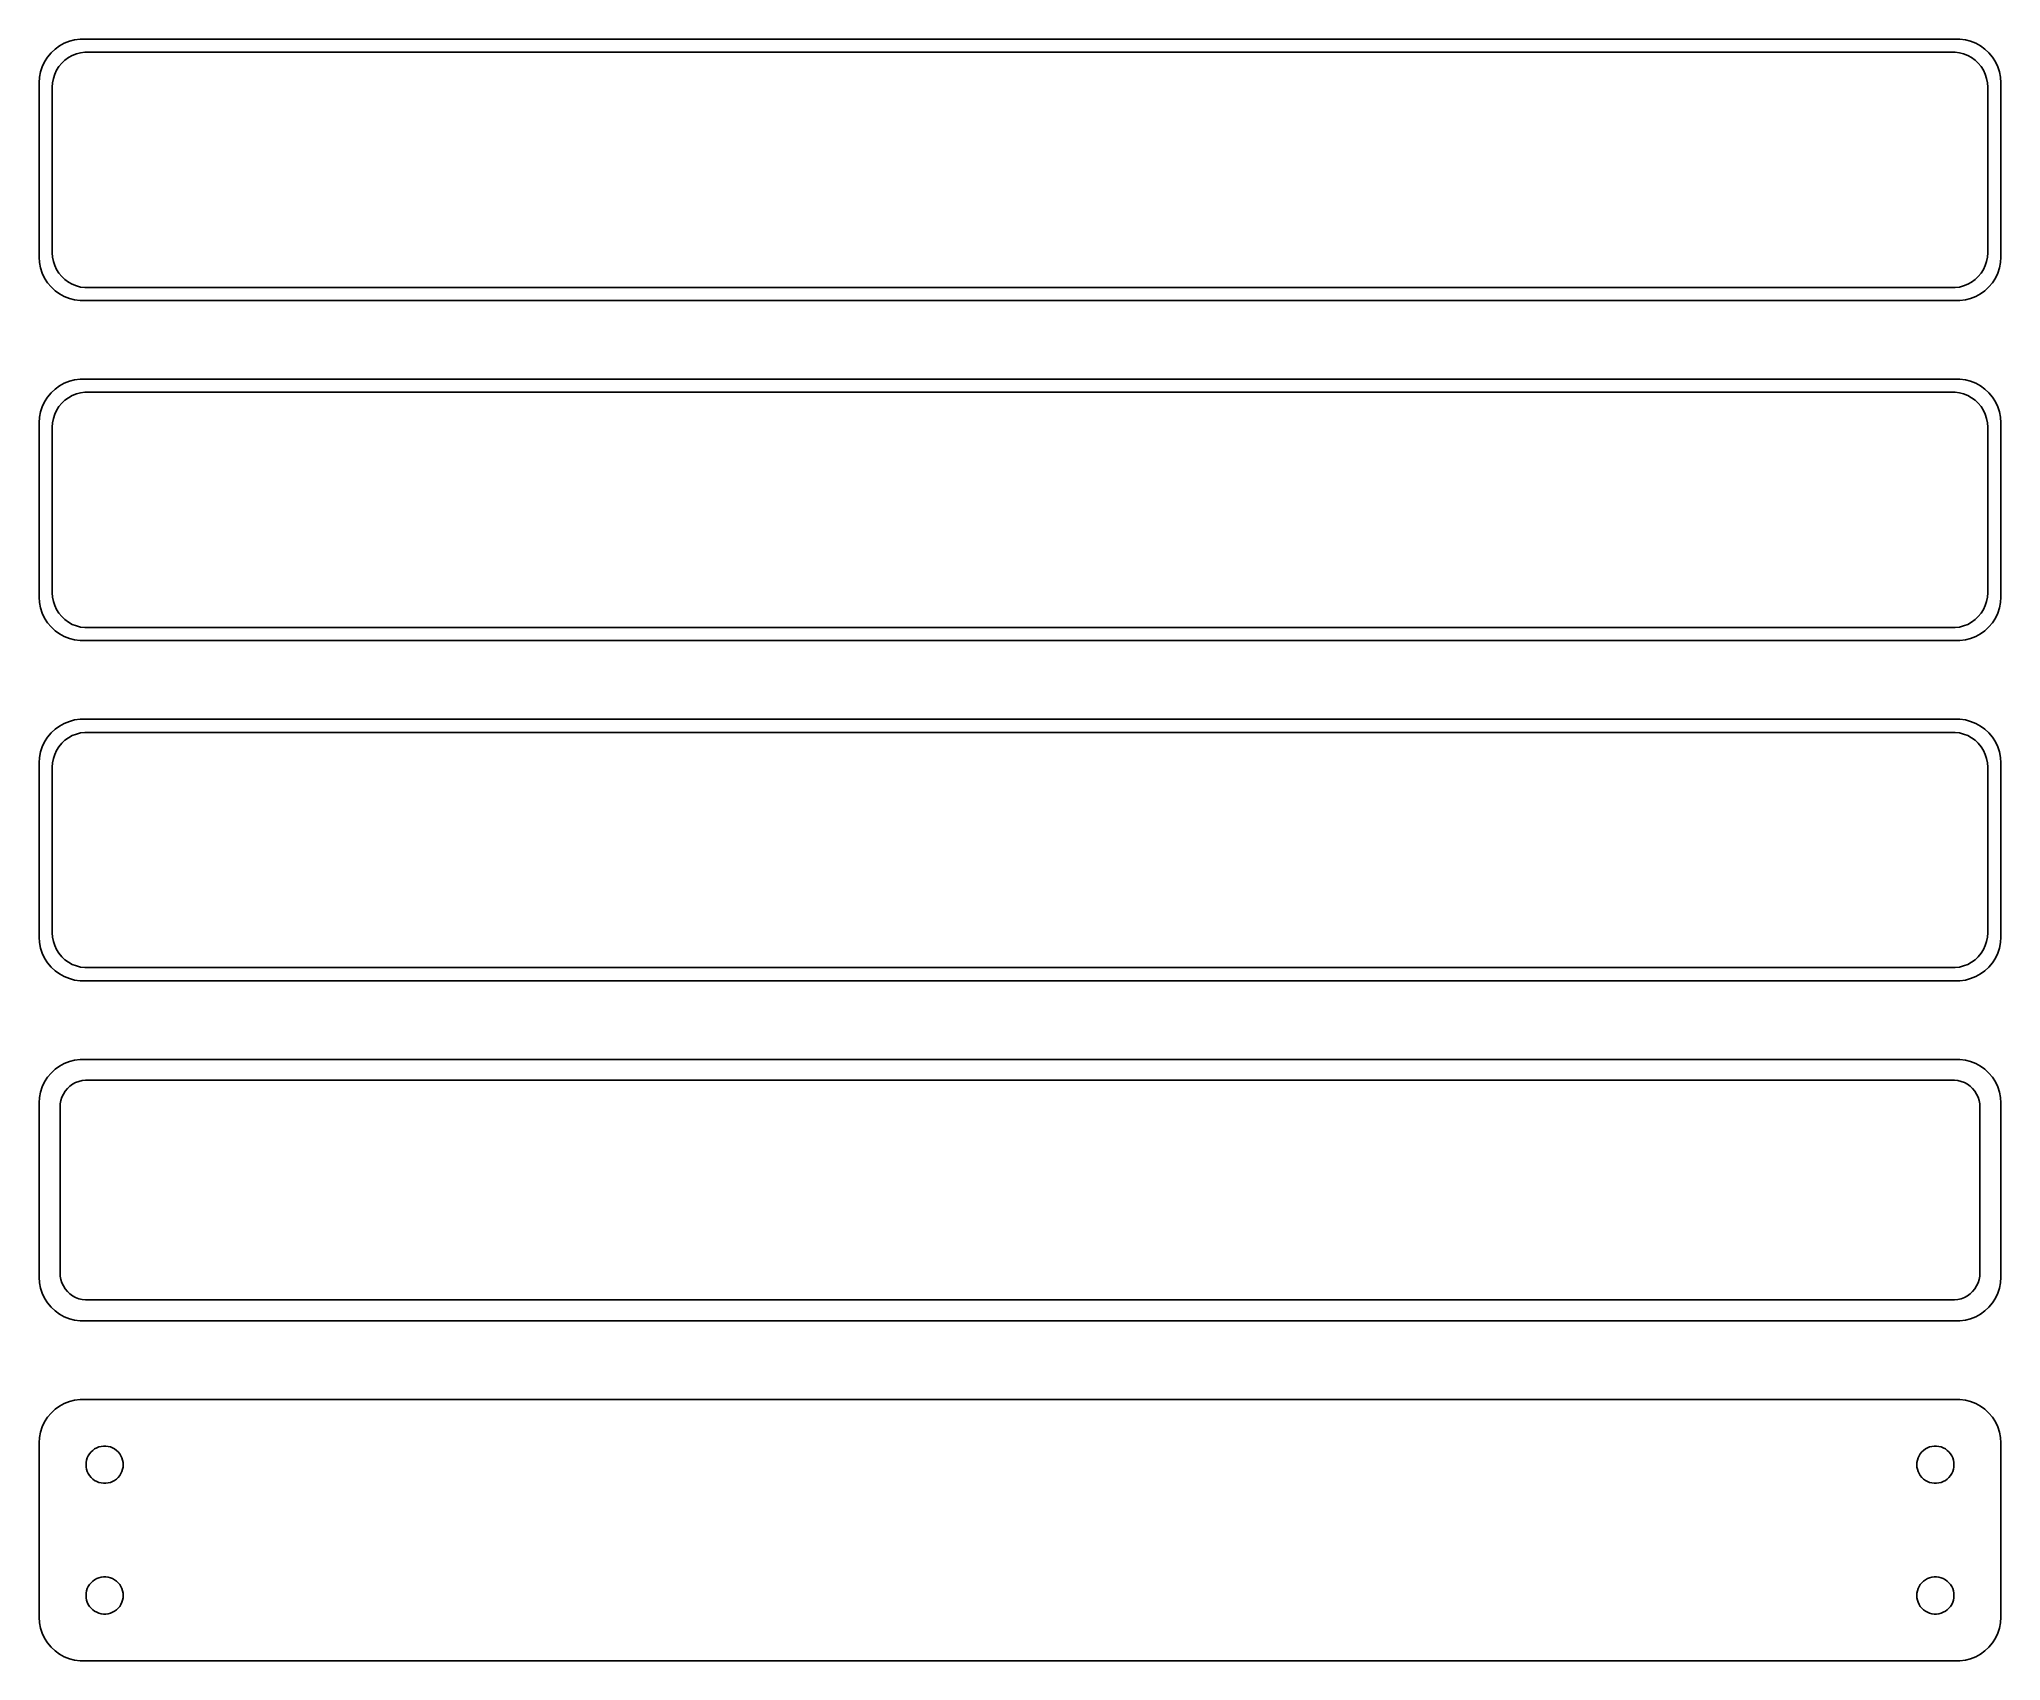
# Model space of a CAD drawing. Header units: metres. Extents: x -112 to 112, y 180 to 366.
import ezdxf

# ---------------------------------------------------------------- set-up
doc = ezdxf.new("R2010")
doc.units = ezdxf.units.M

msp = doc.modelspace()

# ---------------------------------------------------------------- linework, layer by layer
for p, q in [((-110.687, 364.853), (-111.145, 364.423)), ((-110.179, 365.222), (-110.687, 364.853)), ((-109.629, 365.524), (-110.179, 365.222)), ((-109.045, 365.755), (-109.629, 365.524)), ((-108.437, 365.911), (-109.045, 365.755)), ((-107.814, 365.99), (-108.437, 365.911)), ((107.814, 365.99), (-107.814, 365.99)), ((108.437, 365.911), (107.814, 365.99)), ((109.045, 365.755), (108.437, 365.911)), ((109.629, 365.524), (109.045, 365.755)), ((110.179, 365.222), (109.629, 365.524)), ((110.687, 364.853), (110.179, 365.222)), ((111.145, 364.423), (110.687, 364.853)), ((-112.149, 362.841), (-112.343, 362.243)), ((-111.882, 363.409), (-112.149, 362.841)), ((-111.545, 363.939), (-111.882, 363.409)), ((-111.145, 364.423), (-111.545, 363.939)), ((-110.719, 361.972), (-110.505, 362.427)), ((-110.505, 362.427), (-110.236, 362.851)), ((-110.236, 362.851), (-109.916, 363.238)), ((-109.916, 363.238), (-109.55, 363.582)), ((-109.55, 363.582), (-109.143, 363.877)), ((-109.143, 363.877), (-108.703, 364.119)), ((-108.703, 364.119), (-108.236, 364.304)), ((-108.236, 364.304), (-107.75, 364.429)), ((-107.75, 364.429), (-107.251, 364.492)), ((-107.251, 364.492), (107.251, 364.492)), ((107.251, 364.492), (107.75, 364.429)), ((107.75, 364.429), (108.236, 364.304)), ((108.236, 364.304), (108.703, 364.119)), ((108.703, 364.119), (109.143, 363.877)), ((109.143, 363.877), (109.55, 363.582)), ((109.55, 363.582), (109.916, 363.238)), ((109.916, 363.238), (110.236, 362.851)), ((110.236, 362.851), (110.505, 362.427)), ((110.505, 362.427), (110.719, 361.972)), ((111.545, 363.939), (111.145, 364.423)), ((111.882, 363.409), (111.545, 363.939)), ((112.149, 362.841), (111.882, 363.409)), ((112.343, 362.243), (112.149, 362.841)), ((-112.461, 361.627), (-112.5, 361)), ((-112.5, 361), (-112.5, 341)), ((-112.343, 362.243), (-112.461, 361.627)), ((-111, 360.5), (-110.968, 361.001)), ((-111, 341.5), (-111, 360.5)), ((-110.968, 361.001), (-110.874, 361.495)), ((-110.874, 361.495), (-110.719, 361.972)), ((110.719, 361.972), (110.874, 361.495)), ((110.874, 361.495), (110.968, 361.001)), ((110.968, 361.001), (111, 360.5)), ((111, 360.5), (111, 341.5)), ((112.461, 361.627), (112.343, 362.243)), ((112.5, 361), (112.461, 361.627)), ((112.5, 341), (112.5, 361)), ((-112.5, 341), (-112.461, 340.373)), ((-112.461, 340.373), (-112.343, 339.757)), ((-112.343, 339.757), (-112.149, 339.159)), ((-110.968, 340.999), (-111, 341.5)), ((-110.874, 340.505), (-110.968, 340.999)), ((-110.719, 340.028), (-110.874, 340.505)), ((-110.505, 339.573), (-110.719, 340.028)), ((110.719, 340.028), (110.505, 339.573)), ((110.874, 340.505), (110.719, 340.028)), ((110.968, 340.999), (110.874, 340.505)), ((111, 341.5), (110.968, 340.999)), ((112.149, 339.159), (112.343, 339.757)), ((112.343, 339.757), (112.461, 340.373)), ((112.461, 340.373), (112.5, 341)), ((-112.149, 339.159), (-111.882, 338.591)), ((-111.882, 338.591), (-111.545, 338.061)), ((-111.545, 338.061), (-111.145, 337.577)), ((-111.145, 337.577), (-110.687, 337.147)), ((-110.236, 339.149), (-110.505, 339.573)), ((-109.916, 338.762), (-110.236, 339.149)), ((-109.55, 338.418), (-109.916, 338.762)), ((-109.143, 338.123), (-109.55, 338.418)), ((-108.703, 337.881), (-109.143, 338.123)), ((-108.236, 337.696), (-108.703, 337.881)), ((-107.75, 337.571), (-108.236, 337.696)), ((-107.251, 337.508), (-107.75, 337.571)), ((107.251, 337.508), (-107.251, 337.508)), ((107.75, 337.571), (107.251, 337.508)), ((108.236, 337.696), (107.75, 337.571)), ((108.703, 337.881), (108.236, 337.696)), ((109.143, 338.123), (108.703, 337.881)), ((109.55, 338.418), (109.143, 338.123)), ((109.916, 338.762), (109.55, 338.418)), ((110.236, 339.149), (109.916, 338.762)), ((110.505, 339.573), (110.236, 339.149)), ((110.687, 337.147), (111.145, 337.577)), ((111.145, 337.577), (111.545, 338.061)), ((111.545, 338.061), (111.882, 338.591)), ((111.882, 338.591), (112.149, 339.159)), ((-110.687, 337.147), (-110.179, 336.778)), ((-110.179, 336.778), (-109.629, 336.476)), ((-109.629, 336.476), (-109.045, 336.245)), ((-109.045, 336.245), (-108.437, 336.089)), ((-108.437, 336.089), (-107.814, 336.01)), ((-107.814, 336.01), (107.814, 336.01)), ((107.814, 336.01), (108.437, 336.089)), ((108.437, 336.089), (109.045, 336.245)), ((109.045, 336.245), (109.629, 336.476)), ((109.629, 336.476), (110.179, 336.778)), ((110.179, 336.778), (110.687, 337.147)), ((-109.629, 326.524), (-110.179, 326.222)), ((-109.045, 326.755), (-109.629, 326.524)), ((-108.437, 326.911), (-109.045, 326.755)), ((-107.814, 326.99), (-108.437, 326.911)), ((107.814, 326.99), (-107.814, 326.99)), ((108.437, 326.911), (107.814, 326.99)), ((109.045, 326.755), (108.437, 326.911)), ((109.629, 326.524), (109.045, 326.755)), ((110.179, 326.222), (109.629, 326.524)), ((-111.882, 324.409), (-112.149, 323.841)), ((-111.545, 324.939), (-111.882, 324.409)), ((-111.145, 325.423), (-111.545, 324.939)), ((-110.687, 325.853), (-111.145, 325.423)), ((-110.179, 326.222), (-110.687, 325.853)), ((-110.236, 323.851), (-109.916, 324.238)), ((-109.916, 324.238), (-109.55, 324.582)), ((-109.55, 324.582), (-109.143, 324.877)), ((-109.143, 324.877), (-108.703, 325.119)), ((-108.703, 325.119), (-108.236, 325.304)), ((-108.236, 325.304), (-107.75, 325.429)), ((-107.75, 325.429), (-107.251, 325.492)), ((-107.251, 325.492), (107.251, 325.492)), ((107.251, 325.492), (107.75, 325.429)), ((107.75, 325.429), (108.236, 325.304)), ((108.236, 325.304), (108.703, 325.119)), ((108.703, 325.119), (109.143, 324.877)), ((109.143, 324.877), (109.55, 324.582)), ((109.55, 324.582), (109.916, 324.238)), ((109.916, 324.238), (110.236, 323.851)), ((110.687, 325.853), (110.179, 326.222)), ((111.145, 325.423), (110.687, 325.853)), ((111.545, 324.939), (111.145, 325.423)), ((111.882, 324.409), (111.545, 324.939)), ((112.149, 323.841), (111.882, 324.409)), ((-112.461, 322.627), (-112.5, 322)), ((-112.5, 322), (-112.5, 302)), ((-112.343, 323.243), (-112.461, 322.627)), ((-112.149, 323.841), (-112.343, 323.243)), ((-111, 321.5), (-110.968, 322.001)), ((-110.968, 322.001), (-110.874, 322.495)), ((-110.874, 322.495), (-110.719, 322.972)), ((-110.719, 322.972), (-110.505, 323.427)), ((-110.505, 323.427), (-110.236, 323.851)), ((110.236, 323.851), (110.505, 323.427)), ((110.505, 323.427), (110.719, 322.972)), ((110.719, 322.972), (110.874, 322.495)), ((110.874, 322.495), (110.968, 322.001)), ((110.968, 322.001), (111, 321.5)), ((112.343, 323.243), (112.149, 323.841)), ((112.461, 322.627), (112.343, 323.243)), ((112.5, 322), (112.461, 322.627)), ((112.5, 302), (112.5, 322)), ((-111, 302.5), (-111, 321.5)), ((111, 321.5), (111, 302.5)), ((-112.5, 302), (-112.461, 301.373)), ((-110.968, 301.999), (-111, 302.5)), ((-110.874, 301.505), (-110.968, 301.999)), ((-110.719, 301.028), (-110.874, 301.505)), ((110.874, 301.505), (110.719, 301.028)), ((110.968, 301.999), (110.874, 301.505)), ((111, 302.5), (110.968, 301.999)), ((112.461, 301.373), (112.5, 302)), ((-112.461, 301.373), (-112.343, 300.757)), ((-112.343, 300.757), (-112.149, 300.159)), ((-112.149, 300.159), (-111.882, 299.591)), ((-111.882, 299.591), (-111.545, 299.061)), ((-110.505, 300.573), (-110.719, 301.028)), ((-110.236, 300.149), (-110.505, 300.573)), ((-109.916, 299.762), (-110.236, 300.149)), ((-109.55, 299.418), (-109.916, 299.762)), ((-109.143, 299.123), (-109.55, 299.418)), ((109.55, 299.418), (109.143, 299.123)), ((109.916, 299.762), (109.55, 299.418)), ((110.236, 300.149), (109.916, 299.762)), ((110.505, 300.573), (110.236, 300.149)), ((110.719, 301.028), (110.505, 300.573)), ((111.545, 299.061), (111.882, 299.591)), ((111.882, 299.591), (112.149, 300.159)), ((112.149, 300.159), (112.343, 300.757)), ((112.343, 300.757), (112.461, 301.373)), ((-111.545, 299.061), (-111.145, 298.577)), ((-111.145, 298.577), (-110.687, 298.147)), ((-110.687, 298.147), (-110.179, 297.778)), ((-110.179, 297.778), (-109.629, 297.476)), ((-109.629, 297.476), (-109.045, 297.245)), ((-108.703, 298.881), (-109.143, 299.123)), ((-109.045, 297.245), (-108.437, 297.089)), ((-108.236, 298.696), (-108.703, 298.881)), ((-108.437, 297.089), (-107.814, 297.01)), ((-107.75, 298.571), (-108.236, 298.696)), ((-107.814, 297.01), (107.814, 297.01)), ((-107.251, 298.508), (-107.75, 298.571)), ((107.251, 298.508), (-107.251, 298.508)), ((107.75, 298.571), (107.251, 298.508)), ((108.236, 298.696), (107.75, 298.571)), ((107.814, 297.01), (108.437, 297.089)), ((108.703, 298.881), (108.236, 298.696)), ((108.437, 297.089), (109.045, 297.245)), ((109.143, 299.123), (108.703, 298.881)), ((109.045, 297.245), (109.629, 297.476)), ((109.629, 297.476), (110.179, 297.778)), ((110.179, 297.778), (110.687, 298.147)), ((110.687, 298.147), (111.145, 298.577)), ((111.145, 298.577), (111.545, 299.061)), ((-111.545, 285.939), (-111.882, 285.409)), ((-111.145, 286.423), (-111.545, 285.939)), ((-110.687, 286.853), (-111.145, 286.423)), ((-110.179, 287.222), (-110.687, 286.853)), ((-109.629, 287.524), (-110.179, 287.222)), ((-109.045, 287.755), (-109.629, 287.524)), ((-109.55, 285.582), (-109.143, 285.877)), ((-109.143, 285.877), (-108.703, 286.119)), ((-108.437, 287.911), (-109.045, 287.755)), ((-108.703, 286.119), (-108.236, 286.304)), ((-107.814, 287.99), (-108.437, 287.911)), ((-108.236, 286.304), (-107.75, 286.429)), ((107.814, 287.99), (-107.814, 287.99)), ((-107.75, 286.429), (-107.251, 286.492)), ((-107.251, 286.492), (107.251, 286.492)), ((107.251, 286.492), (107.75, 286.429)), ((107.75, 286.429), (108.236, 286.304)), ((108.437, 287.911), (107.814, 287.99)), ((108.236, 286.304), (108.703, 286.119)), ((109.045, 287.755), (108.437, 287.911)), ((108.703, 286.119), (109.143, 285.877)), ((109.629, 287.524), (109.045, 287.755)), ((109.143, 285.877), (109.55, 285.582)), ((110.179, 287.222), (109.629, 287.524)), ((110.687, 286.853), (110.179, 287.222)), ((111.145, 286.423), (110.687, 286.853)), ((111.545, 285.939), (111.145, 286.423)), ((111.882, 285.409), (111.545, 285.939)), ((-112.461, 283.627), (-112.5, 283)), ((-112.343, 284.243), (-112.461, 283.627)), ((-112.149, 284.841), (-112.343, 284.243)), ((-111.882, 285.409), (-112.149, 284.841)), ((-110.874, 283.495), (-110.719, 283.972)), ((-110.719, 283.972), (-110.505, 284.427)), ((-110.505, 284.427), (-110.236, 284.851)), ((-110.236, 284.851), (-109.916, 285.238)), ((-109.916, 285.238), (-109.55, 285.582)), ((109.55, 285.582), (109.916, 285.238)), ((109.916, 285.238), (110.236, 284.851)), ((110.236, 284.851), (110.505, 284.427)), ((110.505, 284.427), (110.719, 283.972)), ((110.719, 283.972), (110.874, 283.495)), ((112.149, 284.841), (111.882, 285.409)), ((112.343, 284.243), (112.149, 284.841)), ((112.461, 283.627), (112.343, 284.243)), ((112.5, 283), (112.461, 283.627)), ((-112.5, 283), (-112.5, 263)), ((-111, 282.5), (-110.968, 283.001)), ((-111, 263.5), (-111, 282.5)), ((-110.968, 283.001), (-110.874, 283.495)), ((110.874, 283.495), (110.968, 283.001)), ((110.968, 283.001), (111, 282.5)), ((111, 282.5), (111, 263.5)), ((112.5, 263), (112.5, 283)), ((-110.968, 262.999), (-111, 263.5)), ((111, 263.5), (110.968, 262.999)), ((-112.5, 263), (-112.461, 262.373)), ((-112.461, 262.373), (-112.343, 261.757)), ((-112.343, 261.757), (-112.149, 261.159)), ((-112.149, 261.159), (-111.882, 260.591)), ((-110.874, 262.505), (-110.968, 262.999)), ((-110.719, 262.028), (-110.874, 262.505)), ((-110.505, 261.573), (-110.719, 262.028)), ((-110.236, 261.149), (-110.505, 261.573)), ((-109.916, 260.762), (-110.236, 261.149)), ((110.236, 261.149), (109.916, 260.762)), ((110.505, 261.573), (110.236, 261.149)), ((110.719, 262.028), (110.505, 261.573)), ((110.874, 262.505), (110.719, 262.028)), ((110.968, 262.999), (110.874, 262.505)), ((111.882, 260.591), (112.149, 261.159)), ((112.149, 261.159), (112.343, 261.757)), ((112.343, 261.757), (112.461, 262.373)), ((112.461, 262.373), (112.5, 263)), ((-111.882, 260.591), (-111.545, 260.061)), ((-111.545, 260.061), (-111.145, 259.577)), ((-111.145, 259.577), (-110.687, 259.147)), ((-110.687, 259.147), (-110.179, 258.778)), ((-110.179, 258.778), (-109.629, 258.476)), ((-109.55, 260.418), (-109.916, 260.762)), ((-109.143, 260.123), (-109.55, 260.418)), ((-108.703, 259.881), (-109.143, 260.123)), ((-108.236, 259.696), (-108.703, 259.881)), ((-107.75, 259.571), (-108.236, 259.696)), ((-107.251, 259.508), (-107.75, 259.571)), ((107.251, 259.508), (-107.251, 259.508)), ((107.75, 259.571), (107.251, 259.508)), ((108.236, 259.696), (107.75, 259.571)), ((108.703, 259.881), (108.236, 259.696)), ((109.143, 260.123), (108.703, 259.881)), ((109.55, 260.418), (109.143, 260.123)), ((109.916, 260.762), (109.55, 260.418)), ((109.629, 258.476), (110.179, 258.778)), ((110.179, 258.778), (110.687, 259.147)), ((110.687, 259.147), (111.145, 259.577)), ((111.145, 259.577), (111.545, 260.061)), ((111.545, 260.061), (111.882, 260.591)), ((-109.629, 258.476), (-109.045, 258.245)), ((-109.045, 258.245), (-108.437, 258.089)), ((-108.437, 258.089), (-107.814, 258.01)), ((-107.814, 258.01), (107.814, 258.01)), ((107.814, 258.01), (108.437, 258.089)), ((108.437, 258.089), (109.045, 258.245)), ((109.045, 258.245), (109.629, 258.476)), ((-110.687, 247.853), (-111.145, 247.423)), ((-110.179, 248.222), (-110.687, 247.853)), ((-109.629, 248.524), (-110.179, 248.222)), ((-109.045, 248.755), (-109.629, 248.524)), ((-108.437, 248.911), (-109.045, 248.755)), ((-107.814, 248.99), (-108.437, 248.911)), ((107.814, 248.99), (-107.814, 248.99)), ((108.437, 248.911), (107.814, 248.99)), ((109.045, 248.755), (108.437, 248.911)), ((109.629, 248.524), (109.045, 248.755)), ((110.179, 248.222), (109.629, 248.524)), ((110.687, 247.853), (110.179, 248.222)), ((111.145, 247.423), (110.687, 247.853)), ((-112.149, 245.841), (-112.343, 245.243)), ((-111.882, 246.409), (-112.149, 245.841)), ((-111.545, 246.939), (-111.882, 246.409)), ((-111.145, 247.423), (-111.545, 246.939)), ((-109.728, 245), (-109.518, 245.33)), ((-109.518, 245.33), (-109.269, 245.631)), ((-109.269, 245.631), (-108.984, 245.899)), ((-108.984, 245.899), (-108.668, 246.128)), ((-108.668, 246.128), (-108.325, 246.317)), ((-108.325, 246.317), (-107.962, 246.461)), ((-107.962, 246.461), (-107.583, 246.558)), ((-107.583, 246.558), (-107.195, 246.607)), ((-107.195, 246.607), (107.195, 246.607)), ((107.195, 246.607), (107.583, 246.558)), ((107.583, 246.558), (107.962, 246.461)), ((107.962, 246.461), (108.325, 246.317)), ((108.325, 246.317), (108.668, 246.128)), ((108.668, 246.128), (108.984, 245.899)), ((108.984, 245.899), (109.269, 245.631)), ((109.269, 245.631), (109.518, 245.33)), ((109.518, 245.33), (109.728, 245)), ((111.545, 246.939), (111.145, 247.423)), ((111.882, 246.409), (111.545, 246.939)), ((112.149, 245.841), (111.882, 246.409)), ((112.343, 245.243), (112.149, 245.841)), ((-112.461, 244.627), (-112.5, 244)), ((-112.5, 244), (-112.5, 224)), ((-112.343, 245.243), (-112.461, 244.627)), ((-110.113, 243.5), (-110.088, 243.89)), ((-110.113, 224.5), (-110.113, 243.5)), ((-110.088, 243.89), (-110.015, 244.274)), ((-110.015, 244.274), (-109.894, 244.646)), ((-109.894, 244.646), (-109.728, 245)), ((109.728, 245), (109.894, 244.646)), ((109.894, 244.646), (110.015, 244.274)), ((110.015, 244.274), (110.088, 243.89)), ((110.088, 243.89), (110.113, 243.5)), ((110.113, 243.5), (110.113, 224.5)), ((112.461, 244.627), (112.343, 245.243)), ((112.5, 244), (112.461, 244.627)), ((112.5, 224), (112.5, 244)), ((-112.5, 224), (-112.461, 223.373)), ((-112.461, 223.373), (-112.343, 222.757)), ((-112.343, 222.757), (-112.149, 222.159)), ((-110.088, 224.11), (-110.113, 224.5)), ((-110.015, 223.726), (-110.088, 224.11)), ((-109.894, 223.354), (-110.015, 223.726)), ((-109.728, 223), (-109.894, 223.354)), ((-109.518, 222.67), (-109.728, 223)), ((109.728, 223), (109.518, 222.67)), ((109.894, 223.354), (109.728, 223)), ((110.015, 223.726), (109.894, 223.354)), ((110.088, 224.11), (110.015, 223.726)), ((110.113, 224.5), (110.088, 224.11)), ((112.149, 222.159), (112.343, 222.757)), ((112.343, 222.757), (112.461, 223.373)), ((112.461, 223.373), (112.5, 224)), ((-112.149, 222.159), (-111.882, 221.591)), ((-111.882, 221.591), (-111.545, 221.061)), ((-111.545, 221.061), (-111.145, 220.577)), ((-111.145, 220.577), (-110.687, 220.147)), ((-109.269, 222.369), (-109.518, 222.67)), ((-108.984, 222.101), (-109.269, 222.369)), ((-108.668, 221.872), (-108.984, 222.101)), ((-108.325, 221.683), (-108.668, 221.872)), ((-107.962, 221.539), (-108.325, 221.683)), ((-107.583, 221.442), (-107.962, 221.539)), ((-107.195, 221.393), (-107.583, 221.442)), ((107.195, 221.393), (-107.195, 221.393)), ((107.583, 221.442), (107.195, 221.393)), ((107.962, 221.539), (107.583, 221.442)), ((108.325, 221.683), (107.962, 221.539)), ((108.668, 221.872), (108.325, 221.683)), ((108.984, 222.101), (108.668, 221.872)), ((109.269, 222.369), (108.984, 222.101)), ((109.518, 222.67), (109.269, 222.369)), ((110.687, 220.147), (111.145, 220.577)), ((111.145, 220.577), (111.545, 221.061)), ((111.545, 221.061), (111.882, 221.591)), ((111.882, 221.591), (112.149, 222.159)), ((-110.687, 220.147), (-110.179, 219.778)), ((-110.179, 219.778), (-109.629, 219.476)), ((-109.629, 219.476), (-109.045, 219.245)), ((-109.045, 219.245), (-108.437, 219.089)), ((-108.437, 219.089), (-107.814, 219.01)), ((-107.814, 219.01), (107.814, 219.01)), ((107.814, 219.01), (108.437, 219.089)), ((108.437, 219.089), (109.045, 219.245)), ((109.045, 219.245), (109.629, 219.476)), ((109.629, 219.476), (110.179, 219.778)), ((110.179, 219.778), (110.687, 220.147)), ((-109.629, 209.524), (-110.179, 209.222)), ((-109.045, 209.755), (-109.629, 209.524)), ((-108.437, 209.911), (-109.045, 209.755)), ((-107.814, 209.99), (-108.437, 209.911)), ((107.814, 209.99), (-107.814, 209.99)), ((108.437, 209.911), (107.814, 209.99)), ((109.045, 209.755), (108.437, 209.911)), ((109.629, 209.524), (109.045, 209.755)), ((110.179, 209.222), (109.629, 209.524)), ((-111.882, 207.409), (-112.149, 206.841)), ((-111.545, 207.939), (-111.882, 207.409)), ((-111.145, 208.423), (-111.545, 207.939)), ((-110.687, 208.853), (-111.145, 208.423)), ((-110.179, 209.222), (-110.687, 208.853)), ((110.687, 208.853), (110.179, 209.222)), ((111.145, 208.423), (110.687, 208.853)), ((111.545, 207.939), (111.145, 208.423)), ((111.882, 207.409), (111.545, 207.939)), ((112.149, 206.841), (111.882, 207.409)), ((-112.461, 205.627), (-112.5, 205)), ((-112.5, 205), (-112.5, 185)), ((-112.343, 206.243), (-112.461, 205.627)), ((-112.149, 206.841), (-112.343, 206.243)), ((112.343, 206.243), (112.149, 206.841)), ((112.461, 205.627), (112.343, 206.243)), ((112.5, 205), (112.461, 205.627)), ((112.5, 185), (112.5, 205)), ((-107.135, 202.5), (-107.118, 202.768)), ((-107.118, 202.232), (-107.135, 202.5)), ((-107.118, 202.768), (-107.068, 203.031)), ((-107.068, 203.031), (-106.985, 203.286)), ((-106.985, 203.286), (-106.871, 203.529)), ((-106.871, 203.529), (-106.727, 203.755)), ((-106.727, 203.755), (-106.557, 203.962)), ((-106.557, 203.962), (-106.361, 204.145)), ((-106.361, 204.145), (-106.144, 204.303)), ((-106.144, 204.303), (-105.909, 204.432)), ((-105.909, 204.432), (-105.66, 204.531)), ((-105.66, 204.531), (-105.4, 204.597)), ((-105.4, 204.597), (-105.134, 204.631)), ((-105.134, 204.631), (-104.866, 204.631)), ((-104.866, 204.631), (-104.6, 204.597)), ((-104.6, 204.597), (-104.34, 204.531)), ((-104.34, 204.531), (-104.091, 204.432)), ((-104.091, 204.432), (-103.856, 204.303)), ((-103.856, 204.303), (-103.639, 204.145)), ((-103.639, 204.145), (-103.443, 203.962)), ((-103.443, 203.962), (-103.273, 203.755)), ((-103.273, 203.755), (-103.129, 203.529)), ((-103.129, 203.529), (-103.015, 203.286)), ((-103.015, 203.286), (-102.932, 203.031)), ((-102.932, 203.031), (-102.882, 202.768)), ((-102.882, 202.768), (-102.865, 202.5)), ((-102.865, 202.5), (-102.882, 202.232)), ((102.865, 202.5), (102.882, 202.768)), ((102.882, 202.232), (102.865, 202.5)), ((102.882, 202.768), (102.932, 203.031)), ((102.932, 203.031), (103.015, 203.286)), ((103.015, 203.286), (103.129, 203.529)), ((103.129, 203.529), (103.273, 203.755)), ((103.273, 203.755), (103.443, 203.962)), ((103.443, 203.962), (103.639, 204.145)), ((103.639, 204.145), (103.856, 204.303)), ((103.856, 204.303), (104.091, 204.432)), ((104.091, 204.432), (104.34, 204.531)), ((104.34, 204.531), (104.6, 204.597)), ((104.6, 204.597), (104.866, 204.631)), ((104.866, 204.631), (105.134, 204.631)), ((105.134, 204.631), (105.4, 204.597)), ((105.4, 204.597), (105.66, 204.531)), ((105.66, 204.531), (105.909, 204.432)), ((105.909, 204.432), (106.144, 204.303)), ((106.144, 204.303), (106.361, 204.145)), ((106.361, 204.145), (106.557, 203.962)), ((106.557, 203.962), (106.727, 203.755)), ((106.727, 203.755), (106.871, 203.529)), ((106.871, 203.529), (106.985, 203.286)), ((106.985, 203.286), (107.068, 203.031)), ((107.068, 203.031), (107.118, 202.768)), ((107.118, 202.768), (107.135, 202.5)), ((107.135, 202.5), (107.118, 202.232)), ((-107.068, 201.969), (-107.118, 202.232)), ((-106.985, 201.714), (-107.068, 201.969)), ((-106.871, 201.471), (-106.985, 201.714)), ((-106.727, 201.245), (-106.871, 201.471)), ((-106.557, 201.038), (-106.727, 201.245)), ((-106.361, 200.855), (-106.557, 201.038)), ((-106.144, 200.697), (-106.361, 200.855)), ((-105.909, 200.568), (-106.144, 200.697)), ((-105.66, 200.469), (-105.909, 200.568)), ((-105.4, 200.403), (-105.66, 200.469)), ((-105.134, 200.369), (-105.4, 200.403)), ((-104.866, 200.369), (-105.134, 200.369)), ((-104.6, 200.403), (-104.866, 200.369)), ((-104.34, 200.469), (-104.6, 200.403)), ((-104.091, 200.568), (-104.34, 200.469)), ((-103.856, 200.697), (-104.091, 200.568)), ((-103.639, 200.855), (-103.856, 200.697)), ((-103.443, 201.038), (-103.639, 200.855)), ((-103.273, 201.245), (-103.443, 201.038)), ((-103.129, 201.471), (-103.273, 201.245)), ((-103.015, 201.714), (-103.129, 201.471)), ((-102.932, 201.969), (-103.015, 201.714)), ((-102.882, 202.232), (-102.932, 201.969)), ((102.932, 201.969), (102.882, 202.232)), ((103.015, 201.714), (102.932, 201.969)), ((103.129, 201.471), (103.015, 201.714)), ((103.273, 201.245), (103.129, 201.471)), ((103.443, 201.038), (103.273, 201.245)), ((103.639, 200.855), (103.443, 201.038)), ((103.856, 200.697), (103.639, 200.855)), ((104.091, 200.568), (103.856, 200.697)), ((104.34, 200.469), (104.091, 200.568)), ((104.6, 200.403), (104.34, 200.469)), ((104.866, 200.369), (104.6, 200.403)), ((105.134, 200.369), (104.866, 200.369)), ((105.4, 200.403), (105.134, 200.369)), ((105.66, 200.469), (105.4, 200.403)), ((105.909, 200.568), (105.66, 200.469)), ((106.144, 200.697), (105.909, 200.568)), ((106.361, 200.855), (106.144, 200.697)), ((106.557, 201.038), (106.361, 200.855)), ((106.727, 201.245), (106.557, 201.038)), ((106.871, 201.471), (106.727, 201.245)), ((106.985, 201.714), (106.871, 201.471)), ((107.068, 201.969), (106.985, 201.714)), ((107.118, 202.232), (107.068, 201.969)), ((-106.557, 188.962), (-106.361, 189.145)), ((-106.361, 189.145), (-106.144, 189.303)), ((-106.144, 189.303), (-105.909, 189.432)), ((-105.909, 189.432), (-105.66, 189.531)), ((-105.66, 189.531), (-105.4, 189.597)), ((-105.4, 189.597), (-105.134, 189.631)), ((-105.134, 189.631), (-104.866, 189.631)), ((-104.866, 189.631), (-104.6, 189.597)), ((-104.6, 189.597), (-104.34, 189.531)), ((-104.34, 189.531), (-104.091, 189.432)), ((-104.091, 189.432), (-103.856, 189.303)), ((-103.856, 189.303), (-103.639, 189.145)), ((-103.639, 189.145), (-103.443, 188.962)), ((103.443, 188.962), (103.639, 189.145)), ((103.639, 189.145), (103.856, 189.303)), ((103.856, 189.303), (104.091, 189.432)), ((104.091, 189.432), (104.34, 189.531)), ((104.34, 189.531), (104.6, 189.597)), ((104.6, 189.597), (104.866, 189.631)), ((104.866, 189.631), (105.134, 189.631)), ((105.134, 189.631), (105.4, 189.597)), ((105.4, 189.597), (105.66, 189.531)), ((105.66, 189.531), (105.909, 189.432)), ((105.909, 189.432), (106.144, 189.303)), ((106.144, 189.303), (106.361, 189.145)), ((106.361, 189.145), (106.557, 188.962)), ((-107.135, 187.5), (-107.118, 187.768)), ((-107.118, 187.232), (-107.135, 187.5)), ((-107.118, 187.768), (-107.068, 188.031)), ((-107.068, 186.969), (-107.118, 187.232)), ((-107.068, 188.031), (-106.985, 188.286)), ((-106.985, 186.714), (-107.068, 186.969)), ((-106.985, 188.286), (-106.871, 188.529)), ((-106.871, 188.529), (-106.727, 188.755)), ((-106.727, 188.755), (-106.557, 188.962)), ((-103.443, 188.962), (-103.273, 188.755)), ((-103.273, 188.755), (-103.129, 188.529)), ((-103.129, 188.529), (-103.015, 188.286)), ((-103.015, 188.286), (-102.932, 188.031)), ((-102.932, 186.969), (-103.015, 186.714)), ((-102.932, 188.031), (-102.882, 187.768)), ((-102.882, 187.232), (-102.932, 186.969)), ((-102.882, 187.768), (-102.865, 187.5)), ((-102.865, 187.5), (-102.882, 187.232)), ((102.865, 187.5), (102.882, 187.768)), ((102.882, 187.232), (102.865, 187.5)), ((102.882, 187.768), (102.932, 188.031)), ((102.932, 186.969), (102.882, 187.232)), ((102.932, 188.031), (103.015, 188.286)), ((103.015, 186.714), (102.932, 186.969)), ((103.015, 188.286), (103.129, 188.529)), ((103.129, 188.529), (103.273, 188.755)), ((103.273, 188.755), (103.443, 188.962)), ((106.557, 188.962), (106.727, 188.755)), ((106.727, 188.755), (106.871, 188.529)), ((106.871, 188.529), (106.985, 188.286)), ((106.985, 188.286), (107.068, 188.031)), ((107.068, 186.969), (106.985, 186.714)), ((107.068, 188.031), (107.118, 187.768)), ((107.118, 187.232), (107.068, 186.969)), ((107.118, 187.768), (107.135, 187.5)), ((107.135, 187.5), (107.118, 187.232)), ((-112.5, 185), (-112.461, 184.373)), ((-106.871, 186.471), (-106.985, 186.714)), ((-106.727, 186.245), (-106.871, 186.471)), ((-106.557, 186.038), (-106.727, 186.245)), ((-106.361, 185.855), (-106.557, 186.038)), ((-106.144, 185.697), (-106.361, 185.855)), ((-105.909, 185.568), (-106.144, 185.697)), ((-105.66, 185.469), (-105.909, 185.568)), ((-105.4, 185.403), (-105.66, 185.469)), ((-105.134, 185.369), (-105.4, 185.403)), ((-104.866, 185.369), (-105.134, 185.369)), ((-104.6, 185.403), (-104.866, 185.369)), ((-104.34, 185.469), (-104.6, 185.403)), ((-104.091, 185.568), (-104.34, 185.469)), ((-103.856, 185.697), (-104.091, 185.568)), ((-103.639, 185.855), (-103.856, 185.697)), ((-103.443, 186.038), (-103.639, 185.855)), ((-103.273, 186.245), (-103.443, 186.038)), ((-103.129, 186.471), (-103.273, 186.245)), ((-103.015, 186.714), (-103.129, 186.471)), ((103.129, 186.471), (103.015, 186.714)), ((103.273, 186.245), (103.129, 186.471)), ((103.443, 186.038), (103.273, 186.245)), ((103.639, 185.855), (103.443, 186.038)), ((103.856, 185.697), (103.639, 185.855)), ((104.091, 185.568), (103.856, 185.697)), ((104.34, 185.469), (104.091, 185.568)), ((104.6, 185.403), (104.34, 185.469)), ((104.866, 185.369), (104.6, 185.403)), ((105.134, 185.369), (104.866, 185.369)), ((105.4, 185.403), (105.134, 185.369)), ((105.66, 185.469), (105.4, 185.403)), ((105.909, 185.568), (105.66, 185.469)), ((106.144, 185.697), (105.909, 185.568)), ((106.361, 185.855), (106.144, 185.697)), ((106.557, 186.038), (106.361, 185.855)), ((106.727, 186.245), (106.557, 186.038)), ((106.871, 186.471), (106.727, 186.245)), ((106.985, 186.714), (106.871, 186.471)), ((112.461, 184.373), (112.5, 185)), ((-112.461, 184.373), (-112.343, 183.757)), ((-112.343, 183.757), (-112.149, 183.159)), ((-112.149, 183.159), (-111.882, 182.591)), ((-111.882, 182.591), (-111.545, 182.061)), ((111.545, 182.061), (111.882, 182.591)), ((111.882, 182.591), (112.149, 183.159)), ((112.149, 183.159), (112.343, 183.757)), ((112.343, 183.757), (112.461, 184.373)), ((-111.545, 182.061), (-111.145, 181.577)), ((-111.145, 181.577), (-110.687, 181.147)), ((-110.687, 181.147), (-110.179, 180.778)), ((-110.179, 180.778), (-109.629, 180.476)), ((-109.629, 180.476), (-109.045, 180.245)), ((-109.045, 180.245), (-108.437, 180.089)), ((-108.437, 180.089), (-107.814, 180.01)), ((-107.814, 180.01), (107.814, 180.01)), ((107.814, 180.01), (108.437, 180.089)), ((108.437, 180.089), (109.045, 180.245)), ((109.045, 180.245), (109.629, 180.476)), ((109.629, 180.476), (110.179, 180.778)), ((110.179, 180.778), (110.687, 181.147)), ((110.687, 181.147), (111.145, 181.577)), ((111.145, 181.577), (111.545, 182.061))]:
    msp.add_line(p, q)

doc.saveas('drawing.dxf')
